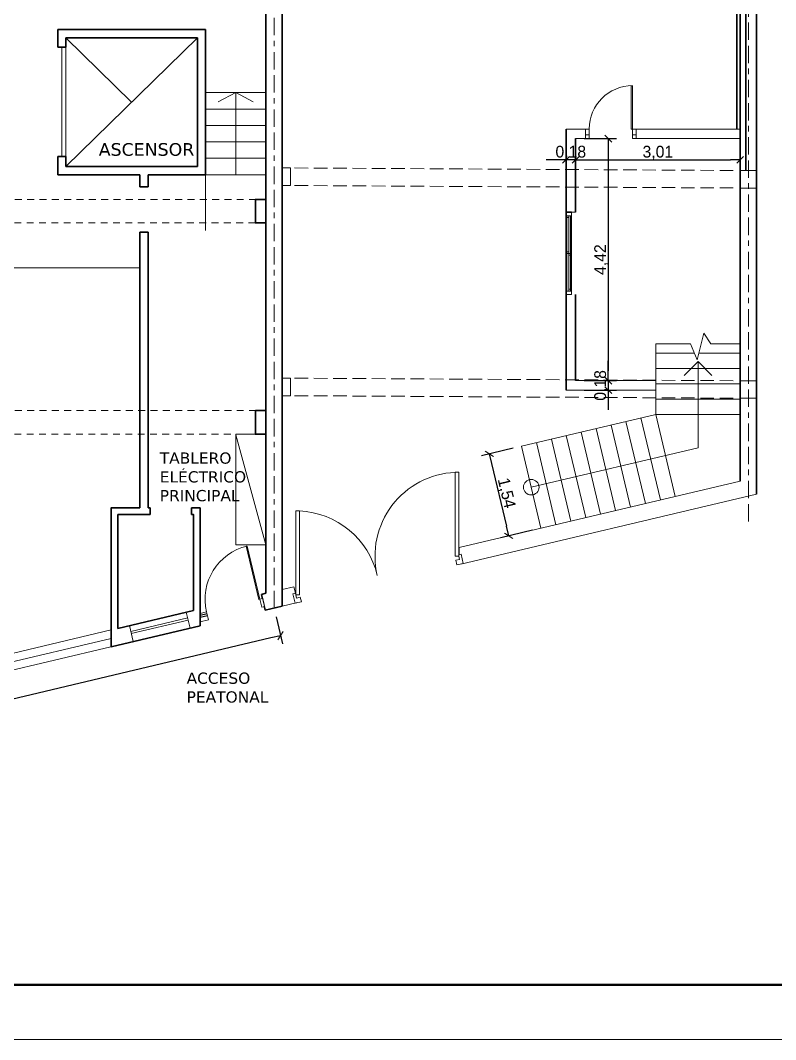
# Model space of a CAD drawing. Header units: metres. Extents: x -163 to 91, y -12 to 67.
# Drawn here: x -142.85 to -129.06, y -12.18 to 6.44 of the extents above; entities that cross this region are included whole.
import ezdxf

# ---------------------------------------------------------------- set-up
doc = ezdxf.new("R2010")
doc.units = ezdxf.units.M
doc.header["$LTSCALE"] = 0.508
doc.header["$PDMODE"] = 1
doc.header["$PDSIZE"] = -2
for name, pattern in [('STYLE_02', [0.694425, 0.48607, -0.208355]), ('STYLE_07', [1.875, 0.625, -0.20828, 0.625, -0.20836, 0.06943, -0.13893]), ('STYLE_13', [0.369094, 0.246063, -0.123031])]:
    doc.linetypes.add(name, pattern=pattern)
doc.layers.get('0').update_dxf_attribs({"lineweight": 18})
for name, color, linetype, lineweight in [('CARPINTERIA', 7, 'Continuous', 13), ('columnas HA', 7, 'Continuous', 35), ('Dimension', 7, 'Continuous', 5), ('Muros', 7, 'Continuous', 35), ('None', 7, 'Continuous', 5), ('ROTUL1', 7, 'Continuous', 20), ('Zócalo', 7, 'Continuous', 9)]:
    doc.layers.add(name, color=color, linetype=linetype, lineweight=lineweight)
doc.styles.add('HoratioDBol', font='')
doc.styles.add('Verdana', font='verdana.ttf')
doc.styles.get('HoratioDBol').set_extended_font_data('HoratioDBol')
doc.dimstyles.new('personal', dxfattribs={"dimtxt": 0.214974, "dimasz": 0.179989, "dimexe": 0.15, "dimexo": 0.159, "dimgap": 0.001, "dimtad": 1, "dimzin": 3, "dimtxsty": 'HoratioDBol', "dimblk": 'VW_SLASH', "dimcen": 0, "dimdle": 0.001, "dimazin": 0, "dimtfac": 0.8, "dimtix": 1, "dimtmove": 0, "dimatfit": 0, "dimldrblk": 'VW_CONCAVEFILLED', "dimfxl": 0, "dimfrac": 2, "dimtolj": 1, "dimtzin": 3, "dimarcsym": 0})

# ---------------------------------------------------------------- blocks, each defined once
blk = doc.blocks.new('VW_SLASH')
at = {"color": 0, "linetype": 'ByBlock', "lineweight": -2}
blk.add_line((0, 0), (-1, 0), dxfattribs=at)
at = {"layer": 'Zócalo', "color": 0}
blk.add_lwpolyline([(0.35, 0.35), (-0.35, -0.35)], dxfattribs=at)
blk = doc.blocks.new('*D251')
at = {"layer": 'Defpoints', "color": 0, "lineweight": 0, "transparency": 16777216}
for p in [(-138.217, -4.3), (-155.537, -8.4), (-155.419, -8.902)]:
    blk.add_point(p, dxfattribs=at)
at = {"layer": 'Dimension', "color": 0, "lineweight": -2, "transparency": 16777216}
for p, q in [((-138.181, -4.455), (-138.064, -4.948)), ((-138.274, -4.843), (-155.243, -8.86)), ((-155.501, -8.555), (-155.384, -9.048))]:
    blk.add_line(p, q, dxfattribs=at)
at = {"layer": 'Dimension', "color": 0, "lineweight": -2, "transparency": 16777216, "xscale": 0.179989013671875, "yscale": 0.179989013671875, "zscale": 0.179989013671875}
for p, rotation in [((-138.099, -4.802), 13.31793663359855), ((-155.419, -8.902), 193.3179366335985)]:
    blk.add_blockref('VW_SLASH', p, dxfattribs=dict(at, rotation=rotation))
at = {"layer": 'Dimension', "color": 0, "transparency": 16777216, "insert": (-146.804, -6.659), "char_height": 0.1538, "attachment_point": 5, "rotation": 13.3179, "style": 'Verdana'}
blk.add_mtext('\\A1;17,80', dxfattribs=at)
blk = doc.blocks.new('VW_CONCAVEFILLED')
at = {"linetype": 'ByBlock', "lineweight": 0}
blk.add_hatch(color=0, dxfattribs=at).paths.add_polyline_path([(-1.11, 0.3), (-1.08, 0.28), (-1.05, 0.26), (-1.01, 0.25), (-0.98, 0.23), (-0.95, 0.22), (-0.91, 0.2), (-0.88, 0.19), (-0.85, 0.17), (-0.81, 0.16), (-0.78, 0.15), (-0.75, 0.13), (-0.71, 0.12), (-0.68, 0.11), (-0.64, 0.1), (-0.61, 0.09), (-0.57, 0.08), (-0.54, 0.07), (-0.5, 0.06), (-0.47, 0.06), (-0.43, 0.05), (-0.4, 0.04), (-0.36, 0.04), (-0.33, 0.03), (-0.29, 0.02), (-0.26, 0.02), (-0.22, 0.01), (-0.18, 0.01), (-0.15, 0.01), (-0.11, 0.01), (-0.07, 0), (-0.04, 0), (0, 0), (-0.04, 0), (-0.07, 0), (-0.11, -0.01), (-0.15, -0.01), (-0.18, -0.01), (-0.22, -0.01), (-0.26, -0.02), (-0.29, -0.02), (-0.33, -0.03), (-0.36, -0.04), (-0.4, -0.04), (-0.43, -0.05), (-0.47, -0.06), (-0.5, -0.06), (-0.54, -0.07), (-0.57, -0.08), (-0.61, -0.09), (-0.64, -0.1), (-0.68, -0.11), (-0.71, -0.12), (-0.75, -0.13), (-0.78, -0.15), (-0.81, -0.16), (-0.85, -0.17), (-0.88, -0.19), (-0.91, -0.2), (-0.95, -0.22), (-0.98, -0.23), (-1.01, -0.25), (-1.05, -0.26), (-1.08, -0.28), (-1.11, -0.3), (-1.1, -0.28), (-1.08, -0.27), (-1.07, -0.25), (-1.06, -0.23), (-1.05, -0.22), (-1.04, -0.2), (-1.03, -0.18), (-1.02, -0.16), (-1.02, -0.14), (-1.01, -0.12), (-1.01, -0.1), (-1, -0.08), (-1, -0.06), (-1, -0.04), (-0.99, -0.02), (-0.99, 0), (-0.99, 0.02), (-1, 0.04), (-1, 0.06), (-1, 0.08), (-1.01, 0.1), (-1.01, 0.12), (-1.02, 0.14), (-1.02, 0.16), (-1.03, 0.18), (-1.04, 0.2), (-1.05, 0.22), (-1.06, 0.23), (-1.07, 0.25), (-1.08, 0.27), (-1.1, 0.28)])
at = {"layer": 'Zócalo', "color": 0}
blk.add_lwpolyline([(-1.11, 0.3), (-1.08, 0.28), (-1.05, 0.26), (-1.01, 0.25), (-0.98, 0.23), (-0.95, 0.22), (-0.91, 0.2), (-0.88, 0.19), (-0.85, 0.17), (-0.81, 0.16), (-0.78, 0.15), (-0.75, 0.13), (-0.71, 0.12), (-0.68, 0.11), (-0.64, 0.1), (-0.61, 0.09), (-0.57, 0.08), (-0.54, 0.07), (-0.5, 0.06), (-0.47, 0.06), (-0.43, 0.05), (-0.4, 0.04), (-0.36, 0.04), (-0.33, 0.03), (-0.29, 0.02), (-0.26, 0.02), (-0.22, 0.01), (-0.18, 0.01), (-0.15, 0.01), (-0.11, 0.01), (-0.07, 0), (-0.04, 0), (0, 0), (-0.04, 0), (-0.07, 0), (-0.11, -0.01), (-0.15, -0.01), (-0.18, -0.01), (-0.22, -0.01), (-0.26, -0.02), (-0.29, -0.02), (-0.33, -0.03), (-0.36, -0.04), (-0.4, -0.04), (-0.43, -0.05), (-0.47, -0.06), (-0.5, -0.06), (-0.54, -0.07), (-0.57, -0.08), (-0.61, -0.09), (-0.64, -0.1), (-0.68, -0.11), (-0.71, -0.12), (-0.75, -0.13), (-0.78, -0.15), (-0.81, -0.16), (-0.85, -0.17), (-0.88, -0.19), (-0.91, -0.2), (-0.95, -0.22), (-0.98, -0.23), (-1.01, -0.25), (-1.05, -0.26), (-1.08, -0.28), (-1.11, -0.3), (-1.1, -0.28), (-1.08, -0.27), (-1.07, -0.25), (-1.06, -0.23), (-1.05, -0.22), (-1.04, -0.2), (-1.03, -0.18), (-1.02, -0.16), (-1.02, -0.14), (-1.01, -0.12), (-1.01, -0.1), (-1, -0.08), (-1, -0.06), (-1, -0.04), (-0.99, -0.02), (-0.99, 0), (-0.99, 0.02), (-1, 0.04), (-1, 0.06), (-1, 0.08), (-1.01, 0.1), (-1.01, 0.12), (-1.02, 0.14), (-1.02, 0.16), (-1.03, 0.18), (-1.04, 0.2), (-1.05, 0.22), (-1.06, 0.23), (-1.07, 0.25), (-1.08, 0.27), (-1.1, 0.28)], close=True, dxfattribs=at)
blk = doc.blocks.new('p4 (0.70 (2D)')
at = {"layer": 'CARPINTERIA', "color": 0, "flags": 128}
for points in [[(0.28, 0.64), (0.3, 0.64), (0.3, 0.04), (0.28, 0.04)], [(-0.3, 0.04), (-0.3, -0.04), (-0.35, -0.04), (-0.35, 0.04)], [(0.3, 0.04), (0.3, -0.04), (0.35, -0.04), (0.35, 0.04)]]:
    blk.add_lwpolyline(points, close=True, dxfattribs=at)
at = {"layer": 'CARPINTERIA', "color": 0}
blk.add_arc((0.3, 0.041), 0.6, 90, 180, dxfattribs=at)
blk = doc.blocks.new('V 1.50')
at = {"layer": 'CARPINTERIA', "color": 0}
for p, q in [((-0.686, 0.029), (0.689, 0.029)), ((-0.685, 0.047), (0.689, 0.047)), ((-0.655, -0.004), (-0.655, 0.029)), ((-0.686, -0.004), (0.689, -0.004)), ((-0.686, -0.036), (0.689, -0.036)), ((-0.685, -0.053), (0.689, -0.053)), ((0.655, -0.003), (0.655, -0.036))]:
    blk.add_line(p, q, dxfattribs=at)
at = {"layer": 'CARPINTERIA', "color": 0, "flags": 128}
for points in [[(-0.686, 0.047), (-0.749, 0.047), (-0.749, -0.053), (-0.686, -0.053)], [(-0.031, 0.029), (0, 0.029), (0, -0.003), (-0.031, -0.003)], [(0.751, 0.047), (0.689, 0.047), (0.689, -0.053), (0.751, -0.053)], [(0, -0.003), (0.031, -0.003), (0.031, -0.036), (0, -0.036)]]:
    blk.add_lwpolyline(points, close=True, dxfattribs=at)
blk = doc.blocks.new('*D344')
at = {"layer": 'Defpoints', "color": 0, "lineweight": 0, "transparency": 16777216}
for p in [(-133.7, -1.34), (-133.933, -2.977), (-133.345, -2.838)]:
    blk.add_point(p, dxfattribs=at)
at = {"layer": 'Dimension', "color": 0, "lineweight": -2, "transparency": 16777216}
for p, q in [((-133.854, -1.376), (-134.433, -1.513)), ((-134.246, -1.654), (-133.974, -2.802)), ((-133.5, -2.875), (-134.079, -3.012))]:
    blk.add_line(p, q, dxfattribs=at)
at = {"layer": 'Dimension', "color": 0, "lineweight": -2, "transparency": 16777216, "xscale": 0.179989013671875, "yscale": 0.179989013671875, "zscale": 0.179989013671875}
for p, rotation in [((-134.287, -1.479), 103.3179366335984), ((-133.933, -2.977), 283.3179366335984)]:
    blk.add_blockref('VW_SLASH', p, dxfattribs=dict(at, rotation=rotation))
at = {"layer": 'Dimension', "color": 0, "lineweight": 5, "transparency": 16777216, "insert": (-133.985, -2.198), "char_height": 0.215, "attachment_point": 5, "rotation": 283.3179, "style": 'HoratioDBol'}
blk.add_mtext('\\A1;1,54', dxfattribs=at)
blk = doc.blocks.new('*D345')
at = {"layer": 'Defpoints', "color": 0, "lineweight": 0, "transparency": 16777216}
for p in [(-129.707, 3.892), (-132.712, 2.933), (-129.707, 2.933)]:
    blk.add_point(p, dxfattribs=at)
at = {"layer": 'Dimension', "color": 0, "lineweight": -2, "transparency": 16777216}
for p, q in [((-132.712, 3.092), (-132.712, 4.042)), ((-129.707, 3.092), (-129.707, 4.042)), ((-132.532, 3.892), (-129.887, 3.892))]:
    blk.add_line(p, q, dxfattribs=at)
at = {"layer": 'Dimension', "color": 0, "lineweight": -2, "transparency": 16777216, "xscale": 0.179989013671875, "yscale": 0.179989013671875, "zscale": 0.179989013671875, "rotation": 180}
blk.add_blockref('VW_SLASH', (-132.712, 3.892), dxfattribs=at)
at = {"layer": 'Dimension', "color": 0, "lineweight": -2, "transparency": 16777216, "xscale": 0.179989013671875, "yscale": 0.179989013671875, "zscale": 0.179989013671875}
blk.add_blockref('VW_SLASH', (-129.707, 3.892), dxfattribs=at)
at = {"layer": 'Dimension', "color": 0, "lineweight": 5, "transparency": 16777216, "insert": (-131.21, 4.021), "char_height": 0.215, "attachment_point": 5, "style": 'HoratioDBol'}
blk.add_mtext('\\A1;3,01', dxfattribs=at)
blk = doc.blocks.new('*D346')
at = {"layer": 'Defpoints', "color": 0, "lineweight": 0, "transparency": 16777216}
for p in [(-132.887, 4.279), (-132.712, 4.279), (-132.887, 3.892)]:
    blk.add_point(p, dxfattribs=at)
at = {"layer": 'Dimension', "color": 0, "lineweight": -2, "transparency": 16777216}
for p, q in [((-132.887, 4.12), (-132.887, 3.742)), ((-132.712, 4.12), (-132.712, 3.742)), ((-133.067, 3.892), (-133.247, 3.892)), ((-132.712, 3.892), (-132.887, 3.892)), ((-132.532, 3.892), (-132.352, 3.892))]:
    blk.add_line(p, q, dxfattribs=at)
at = {"layer": 'Dimension', "color": 0, "lineweight": -2, "transparency": 16777216, "xscale": 0.179989013671875, "yscale": 0.179989013671875, "zscale": 0.179989013671875}
blk.add_blockref('VW_SLASH', (-132.887, 3.892), dxfattribs=at)
at = {"layer": 'Dimension', "color": 0, "lineweight": -2, "transparency": 16777216, "xscale": 0.179989013671875, "yscale": 0.179989013671875, "zscale": 0.179989013671875, "rotation": 180}
blk.add_blockref('VW_SLASH', (-132.712, 3.892), dxfattribs=at)
at = {"layer": 'Dimension', "color": 0, "lineweight": 5, "transparency": 16777216, "insert": (-132.8, 4.021), "char_height": 0.215, "attachment_point": 5, "style": 'HoratioDBol'}
blk.add_mtext('\\A1;0,18', dxfattribs=at)
blk = doc.blocks.new('*D347')
at = {"layer": 'Defpoints', "color": 0, "lineweight": 0, "transparency": 16777216}
for p in [(-132.712, 4.279), (-132.712, -0.141), (-132.115, -0.141)]:
    blk.add_point(p, dxfattribs=at)
at = {"layer": 'Dimension', "color": 0, "lineweight": -2, "transparency": 16777216}
for p, q in [((-132.553, 4.279), (-131.965, 4.279)), ((-132.115, 4.099), (-132.115, 0.039)), ((-132.553, -0.141), (-131.965, -0.141))]:
    blk.add_line(p, q, dxfattribs=at)
at = {"layer": 'Dimension', "color": 0, "lineweight": -2, "transparency": 16777216, "xscale": 0.179989013671875, "yscale": 0.179989013671875, "zscale": 0.179989013671875}
for p, rotation in [((-132.115, 4.279), 90), ((-132.115, -0.141), 270)]:
    blk.add_blockref('VW_SLASH', p, dxfattribs=dict(at, rotation=rotation))
at = {"layer": 'Dimension', "color": 0, "lineweight": 5, "transparency": 16777216, "insert": (-132.244, 2.069), "char_height": 0.215, "attachment_point": 5, "rotation": 90, "style": 'HoratioDBol'}
blk.add_mtext('\\A1;4,42', dxfattribs=at)
blk = doc.blocks.new('*D348')
at = {"layer": 'Defpoints', "color": 0, "lineweight": 0, "transparency": 16777216}
for p in [(-132.712, -0.141), (-132.712, -0.316), (-132.115, -0.316)]:
    blk.add_point(p, dxfattribs=at)
at = {"layer": 'Dimension', "color": 0, "lineweight": -2, "transparency": 16777216}
for p, q in [((-132.115, 0.039), (-132.115, 0.219)), ((-132.553, -0.141), (-131.965, -0.141)), ((-132.115, -0.141), (-132.115, -0.316)), ((-132.553, -0.316), (-131.965, -0.316)), ((-132.115, -0.496), (-132.115, -0.676))]:
    blk.add_line(p, q, dxfattribs=at)
at = {"layer": 'Dimension', "color": 0, "lineweight": -2, "transparency": 16777216, "xscale": 0.179989013671875, "yscale": 0.179989013671875, "zscale": 0.179989013671875}
for p, rotation in [((-132.115, -0.141), 270), ((-132.115, -0.316), 90)]:
    blk.add_blockref('VW_SLASH', p, dxfattribs=dict(at, rotation=rotation))
at = {"layer": 'Dimension', "color": 0, "lineweight": 5, "transparency": 16777216, "insert": (-132.244, -0.229), "char_height": 0.215, "attachment_point": 5, "rotation": 90, "style": 'HoratioDBol'}
blk.add_mtext('\\A1;0,18', dxfattribs=at)

msp = doc.modelspace()

# ---------------------------------------------------------------- linework, layer by layer
at = {"color": 253, "linetype": 'STYLE_02', "lineweight": 5}
for p, q in [((-137.841, 3.743), (-129.767, 3.697)), ((-137.841, 3.423), (-129.767, 3.377)), ((-137.841, -0.097, -3), (-129.767, -0.143, -3)), ((-137.841, -0.417, -3), (-129.767, -0.463, -3))]:
    msp.add_line(p, q, dxfattribs=at)
at = {"color": 253, "lineweight": 5}
for p, q in [((-130.477, 0.208), (-130.73, -0.046)), ((-130.477, 0.081), (-130.477, 0.208)), ((-130.477, 0.208), (-130.224, -0.046)), ((-130.477, 0.081), (-130.477, -1.368))]:
    msp.add_line(p, q, dxfattribs=at)
msp.add_circle((-133.522, -2.089), 0.142, dxfattribs=at)
at = {"layer": 'columnas HA'}
for points in [[(-138.547, 3.17), (-138.557, 3.17), (-138.557, 2.738), (-138.367, 2.738), (-138.367, 3.17)], [(-138.557, -0.69), (-138.367, -0.69), (-138.367, -1.122), (-138.557, -1.122)]]:
    msp.add_lwpolyline(points, close=True, dxfattribs=at)
at = {"layer": 'Muros'}
for p, q in [((-129.407, 43.91), (-129.407, -2.214)), ((-138.067, -4.264), (-138.067, 39.61)), ((-138.067, -4.264), (-138.067, 39.61)), ((-129.767, 34.784), (-129.767, 4.454)), ((-129.707, 34.738), (-129.707, -1.977)), ((-138.367, 2.306), (-138.367, 16.317)), ((-138.367, 2.306), (-138.367, 16.317)), ((-129.607, 7.287), (-129.607, 3.697)), ((-142.167, 6.27), (-139.467, 6.27)), ((-142.167, 5.95), (-142.167, 6.27)), ((-142.167, 6.27), (-139.467, 6.27)), ((-142.167, 5.95), (-142.167, 6.27)), ((-139.467, 6.27), (-139.467, 3.62)), ((-139.467, 6.27), (-139.467, 3.62)), ((-142.017, 6.12), (-139.617, 6.12)), ((-142.017, 5.95), (-142.017, 6.12)), ((-142.017, 6.12), (-139.617, 6.12)), ((-142.017, 5.95), (-142.017, 6.12)), ((-139.617, 6.12), (-139.617, 3.77)), ((-139.617, 6.12), (-139.617, 3.77)), ((-142.017, 5.95), (-142.167, 5.95)), ((-142.017, 5.95), (-142.167, 5.95)), ((-132.887, 4.454), (-132.887, -0.316)), ((-132.712, 4.279), (-132.712, 2.933)), ((-142.017, 3.95), (-142.167, 3.95)), ((-142.167, 3.62), (-142.167, 3.95)), ((-142.017, 3.77), (-142.017, 3.95)), ((-139.617, 3.77), (-142.017, 3.77)), ((-140.667, 3.62), (-142.167, 3.62)), ((-140.667, 3.4), (-140.667, 3.62)), ((-139.467, 3.62), (-140.517, 3.62)), ((-140.517, 3.4), (-140.517, 3.62)), ((-140.517, 3.4), (-140.667, 3.4)), ((-132.884, 2.933), (-132.784, 2.933)), ((-140.517, 2.57), (-140.667, 2.57)), ((-140.667, -2.468), (-140.667, 2.57)), ((-140.517, -2.468), (-140.517, 2.57)), ((-138.367, -4.027), (-138.367, 2.42)), ((-132.712, 1.433), (-132.712, -0.141)), ((-141.072, -4.668), (-141.072, -2.588)), ((-140.479, -2.468), (-140.479, -2.588)), ((-139.724, -2.468), (-139.724, -2.588)), ((-138.446, -4.046), (-138.367, -4.027)), ((-138.377, -4.338), (-138.446, -4.046)), ((-138.377, -4.338), (-138.067, -4.264)), ((-141.072, -4.668), (-139.687, -4.34)), ((-141.192, -5.004), (-139.567, -4.62))]:
    msp.add_line(p, q, dxfattribs=at)
at = {"layer": 'Muros', "linetype": 'Continuous', "lineweight": 0}
for p, q in [((-132.887, 4.454), (-132.464, 4.454)), ((-131.672, 4.454), (-129.707, 4.454)), ((-132.712, 4.279), (-132.464, 4.279)), ((-131.672, 4.279), (-129.707, 4.279)), ((-132.712, 2.933), (-132.884, 2.933)), ((-131.247, -0.759), (-131.247, 0.528)), ((-131.247, 0.361), (-130.545, 0.361)), ((-130.463, 0.361), (-129.707, 0.361)), ((-131.247, 0.081), (-129.707, 0.081)), ((-132.712, -0.141), (-131.247, -0.141)), ((-132.887, -0.316), (-131.247, -0.316)), ((-131.247, -0.199), (-129.707, -0.199)), ((-131.247, -0.479), (-129.707, -0.479)), ((-131.792, -0.888), (-131.438, -2.387)), ((-131.52, -0.824), (-131.165, -2.322)), ((-131.247, -0.759), (-130.893, -2.258)), ((-131.247, -0.759), (-129.707, -0.759)), ((-132.61, -1.082), (-132.255, -2.58)), ((-132.337, -1.017), (-131.983, -2.516)), ((-132.065, -0.953), (-131.71, -2.451)), ((-133.427, -1.275), (-133.072, -2.774)), ((-133.155, -1.211), (-132.8, -2.709)), ((-132.882, -1.146), (-132.527, -2.645)), ((-133.7, -1.34), (-133.345, -2.838))]:
    msp.add_line(p, q, dxfattribs=at)
at = {"layer": 'Muros', "color": 253, "linetype": 'Continuous', "lineweight": 0}
for p, q in [((-130.493, 0.236), (-130.373, 0.725)), ((-130.373, 0.725), (-130.244, 0.528)), ((-131.247, 0.528), (-130.615, 0.528)), ((-130.615, 0.528), (-130.493, 0.236)), ((-130.244, 0.528), (-129.707, 0.528))]:
    msp.add_line(p, q, dxfattribs=at)
at = {"layer": 'Muros', "linetype": 'Continuous', "lineweight": 5}
for p, q in [((-131.247, -0.759), (-133.7, -1.34)), ((-129.707, -1.977), (-134.835, -3.191)), ((-129.407, -2.214), (-134.809, -3.493)), ((-137.856, -3.906), (-138.067, -3.956)), ((-137.787, -4.198), (-138.067, -4.264))]:
    msp.add_line(p, q, dxfattribs=at)
at = {"layer": 'Muros', "color": 253, "linetype": 'Continuous', "lineweight": 5}
msp.add_line((-130.477, -1.368), (-133.522, -2.089), dxfattribs=at)
at = {"layer": 'Muros', "linetype": 'Continuous', "lineweight": 0}
for points in [[(-138.067, 3.423), (-137.917, 3.423), (-137.917, 3.743), (-138.067, 3.743)], [(-129.407, 3.377), (-129.707, 3.377), (-129.707, 3.697), (-129.407, 3.697)]]:
    msp.add_lwpolyline(points, close=True, dxfattribs=at)
at = {"layer": 'Muros', "linetype": 'Continuous', "lineweight": 0, "elevation": -3}
for points in [[(-138.067, 3.423), (-137.917, 3.423), (-137.917, 3.743), (-138.067, 3.743)], [(-138.067, -0.417), (-137.917, -0.417), (-137.917, -0.097), (-138.067, -0.097)], [(-129.407, -0.463), (-129.707, -0.463), (-129.707, -0.143), (-129.407, -0.143)]]:
    msp.add_lwpolyline(points, close=True, dxfattribs=at)
at = {"layer": 'Muros', "flags": 128}
for points in [[(-140.667, -2.468), (-141.192, -2.468), (-141.192, -5.004)], [(-140.479, -2.588), (-141.072, -2.588)], [(-140.479, -2.468), (-140.517, -2.468)]]:
    msp.add_lwpolyline(points, dxfattribs=at)
at = {"layer": 'None', "linetype": 'STYLE_07', "lineweight": 5}
msp.add_line((-138.217, -4.3), (-138.217, 44.36), dxfattribs=at)
msp.add_line((-138.217, -4.3), (-138.217, 44.36), dxfattribs=at)
at = {"layer": 'None', "color": 7, "linetype": 'STYLE_07', "lineweight": 5}
msp.add_line((-129.557, -2.715), (-129.557, 43.76), dxfattribs=at)
at = {"layer": 'None', "linetype": 'Continuous', "lineweight": 5}
for p, q in [((-142.017, 3.77), (-139.617, 6.12)), ((-142.017, 6.12), (-140.817, 4.945)), ((-142.017, 3.77), (-139.617, 6.12)), ((-142.017, 6.12), (-140.817, 4.945)), ((-139.467, 5.12), (-138.367, 5.12)), ((-139.467, 5.12), (-138.367, 5.12)), ((-138.917, 5.12), (-139.237, 4.95)), ((-138.917, 5.12), (-139.237, 4.95)), ((-138.917, 3.62), (-138.917, 5.12)), ((-138.917, 5.12), (-138.597, 4.95)), ((-138.917, 3.62), (-138.917, 5.12)), ((-138.917, 5.12), (-138.597, 4.95)), ((-139.467, 4.82), (-138.367, 4.82)), ((-139.467, 4.82), (-138.367, 4.82)), ((-139.467, 4.52), (-138.367, 4.52)), ((-139.467, 4.52), (-138.367, 4.52)), ((-139.467, 4.22), (-138.367, 4.22)), ((-139.467, 3.92), (-138.367, 3.92)), ((-139.467, 3.62), (-138.367, 3.62)), ((-139.467, 3.62), (-139.467, 3.17)), ((-139.467, 3.17), (-139.467, 2.6)), ((-148.657, 1.918), (-140.667, 1.918)), ((-140.517, -2.23), (-140.517, -0.45)), ((-141.072, -4.668), (-140.645, -4.566)), ((-146.432, -5.936), (-141.192, -4.696)), ((-154.994, -8.271), (-141.196, -5.005)), ((-146.398, -6.082), (-141.192, -4.85))]:
    msp.add_line(p, q, dxfattribs=at)
at = {"layer": 'None', "linetype": 'STYLE_13', "lineweight": 5}
for p, q in [((-138.547, 3.17), (-155.387, 3.17)), ((-138.557, 2.738), (-155.387, 2.738)), ((-138.547, -0.69), (-155.387, -0.69)), ((-138.557, -1.122), (-155.387, -1.122))]:
    msp.add_line(p, q, dxfattribs=at)
at = {"layer": 'None'}
for p, q in [((-134.91, -3.347), (-134.91, -1.817)), ((-134.844, -1.817), (-134.91, -1.817)), ((-134.844, -3.347), (-134.844, -1.817)), ((-137.822, -4.052), (-137.822, -2.522)), ((-137.822, -2.522), (-137.755, -2.522)), ((-137.755, -4.052), (-137.755, -2.522)), ((-134.91, -3.347), (-134.844, -3.347)), ((-134.844, -3.323), (-134.803, -3.313)), ((-134.844, -3.347), (-134.829, -3.409)), ((-134.835, -3.191), (-134.835, -3.321)), ((-134.803, -3.313), (-134.765, -3.483)), ((-134.896, -3.423), (-134.829, -3.409)), ((-134.879, -3.509), (-134.896, -3.423)), ((-134.765, -3.483), (-134.879, -3.509)), ((-137.856, -3.906), (-137.828, -4.024)), ((-137.828, -4.024), (-137.875, -4.034)), ((-137.875, -4.034), (-137.832, -4.209)), ((-137.828, -4.024), (-137.807, -4.115)), ((-137.822, -4.052), (-137.755, -4.052)), ((-137.832, -4.209), (-137.718, -4.182)), ((-137.741, -4.097), (-137.807, -4.115)), ((-137.718, -4.182), (-137.741, -4.097))]:
    msp.add_line(p, q, dxfattribs=at)
at = {"layer": 'None', "linetype": 'Continuous', "lineweight": 50}
msp.add_line((-158.688, -11.18), (-60.573, -11.18), dxfattribs=at)
at = {"layer": 'None', "linetype": 'Continuous', "lineweight": 5}
msp.add_lwpolyline([(-142.092, 5.95), (-142.017, 5.95), (-142.017, 3.95), (-142.092, 3.95)], close=True, dxfattribs=at)
msp.add_lwpolyline([(-142.092, 5.95), (-142.017, 5.95), (-142.017, 3.95), (-142.092, 3.95)], close=True, dxfattribs=at)
at = {"layer": 'None', "color": 3, "linetype": 'Continuous', "lineweight": 0}
for points in [[(-132.53, 4.279), (-132.464, 4.279), (-132.464, 4.348), (-132.53, 4.348)], [(-131.672, 4.279), (-131.606, 4.279), (-131.606, 4.348), (-131.672, 4.348)]]:
    msp.add_lwpolyline(points, close=True, dxfattribs=at)
at = {"layer": 'None'}
for centre, start, end in [((-134.844, -3.347), 92.4893, 193.3179), ((-137.822, -4.052), 13.3179, 87.5084)]:
    msp.add_arc(centre, 1.53, start, end, dxfattribs=at)
at = {"layer": 'ROTUL1', "linetype": 'Continuous', "lineweight": 9}
msp.add_line((-159.628, -12.18), (-59.513, -12.18), dxfattribs=at)
at = {"layer": 'Zócalo', "linetype": 'Continuous', "lineweight": 0}
msp.add_line((-140.859, -4.617), (-140.79, -4.909), dxfattribs=at)

# ---------------------------------------------------------------- block references
at = {"layer": 'Muros', "color": 7, "xscale": -1, "rotation": 270}
msp.add_blockref('V 1.50', (-132.834, 2.181), dxfattribs=at)
at = {"layer": 'None', "color": 7, "xscale": 1.32, "yscale": 1.32, "zscale": 1.32}
msp.add_blockref('p4 (0.70 (2D)', (-132.068, 4.401), dxfattribs=at)

# ---------------------------------------------------------------- texts
at = {"layer": 'None', "attachment_point": 1, "line_spacing_factor": 1.003239, "style": 'Verdana'}
for s, insert, char_height in [('ASCENSOR', (-141.418, 4.197), 0.2307), ('TABLERO\\PELÉCTRICO\\PPRINCIPAL', (-140.304, -1.454), 0.2051), ('ACCESO \\PPEATONAL', (-139.814, -5.475), 0.2051)]:
    msp.add_mtext(s, dxfattribs=dict(at, insert=insert, char_height=char_height))

# ---------------------------------------------------------------- dimensions: what is measured, and where the dimension line sits
at = {"layer": 'Dimension', "lineweight": 5}
for base, p1, p2, picture, middle in [((-132.115, -0.141), (-132.712, 4.279), (-132.712, -0.141), '*D347', (-132.244, 2.069)), ((-132.1151886, -0.31620099), (-132.71242477, -0.14120099), (-132.71242477, -0.31620099), '*D348', (-132.24414929, -0.22870099))]:
    dim = msp.add_linear_dim(base=base, p1=p1, p2=p2, angle=90, dimstyle='personal', override={"dimpost": '<>'}, dxfattribs=at)
    dim.commit()
    dim.dimension.update_dxf_attribs({"geometry": picture, "text_midpoint": middle})
for base, p1, p2, picture, middle in [((-132.88742477, 3.89178784), (-132.71242477, 4.27879901), (-132.88742477, 4.27879901), '*D346', (-132.79992477, 4.020748529)), ((-129.70742477, 3.89178784), (-132.71242477, 2.93250408), (-129.70742477, 2.93250408), '*D345', (-131.20992477, 4.020748529))]:
    dim = msp.add_linear_dim(base=base, p1=p1, p2=p2, dimstyle='personal', override={"dimpost": '<>'}, dxfattribs=at)
    dim.commit()
    dim.dimension.update_dxf_attribs({"geometry": picture, "text_midpoint": middle})
dim = msp.add_aligned_dim(p1=(-133.7, -1.34), p2=(-133.345, -2.838), distance=-0.604, dimstyle='personal', override={"dimpost": '<>'}, dxfattribs=at)
dim.commit()
dim.dimension.update_dxf_attribs({"geometry": '*D344', "text_midpoint": (-133.985, -2.198)})

# ---------------------------------------------------------------- next in the draw order: wipeouts: each hides what was drawn before it
at = {"color": 0, "linetype": 'Continuous', "lineweight": 5}
msp.add_wipeout([(-139.464, -4.524), (-138.393, -4.27), (-138.428, -4.124), (-139.498, -4.378)], dxfattribs=at).dxf.layer = 'None'

# ---------------------------------------------------------------- next in the draw order: wipeouts: each hides what was drawn before it
at = {"color": 0, "linetype": 'Continuous', "lineweight": 20}
for points in [[(-138.442, -4.282), (-138.393, -4.27), (-138.428, -4.124), (-138.476, -4.136)], [(-139.415, -4.512), (-139.669, -4.572), (-139.704, -4.426), (-139.45, -4.366)]]:
    msp.add_wipeout(points, dxfattribs=at).dxf.layer = 'None'

# ---------------------------------------------------------------- next in the draw order: linework, layer by layer
at = {"layer": 'Muros', "flags": 128}
msp.add_lwpolyline([(-139.687, -4.34), (-139.687, -2.588), (-139.724, -2.588)], dxfattribs=at)
at = {"layer": 'None', "linetype": 'Continuous', "lineweight": 5}
msp.add_line((-139.567, -4.62), (-141.192, -5.004), dxfattribs=at)
at = {"layer": 'None', "color": 0, "linetype": 'Continuous', "lineweight": 20}
msp.add_lwpolyline([(-138.442, -4.282), (-138.393, -4.27), (-138.428, -4.124), (-138.476, -4.136)], close=True, dxfattribs=at)
for points in [[(-139.567, -4.394), (-139.45, -4.366), (-139.415, -4.512)], [(-139.415, -4.512), (-139.567, -4.548)]]:
    msp.add_lwpolyline(points, dxfattribs=at)
at = {"layer": 'Zócalo', "linetype": 'Continuous', "lineweight": 0}
for p, q in [((-139.819, -4.371), (-139.75, -4.663)), ((-140.833, -4.723), (-139.794, -4.477)), ((-140.824, -4.763), (-139.784, -4.517))]:
    msp.add_line(p, q, dxfattribs=at)

# ---------------------------------------------------------------- next in the draw order: wipeouts: each hides what was drawn before it
at = {"color": 0, "linetype": 'Continuous', "lineweight": 20}
msp.add_wipeout([(-138.707, -3.163), (-138.73, -3.169), (-138.754, -3.175), (-138.778, -3.182), (-138.801, -3.19), (-138.824, -3.198), (-138.847, -3.207), (-138.87, -3.216), (-138.892, -3.226), (-138.914, -3.237), (-138.936, -3.248), (-138.958, -3.259), (-138.979, -3.271), (-139, -3.284), (-139.021, -3.297), (-139.041, -3.311), (-139.062, -3.325), (-139.081, -3.339), (-139.101, -3.355), (-139.12, -3.37), (-139.138, -3.386), (-139.156, -3.403), (-139.174, -3.42), (-139.192, -3.437), (-139.208, -3.455), (-139.225, -3.473), (-139.241, -3.491), (-139.257, -3.51), (-139.272, -3.53), (-139.286, -3.549), (-139.301, -3.569), (-139.314, -3.59), (-139.327, -3.611), (-139.34, -3.632), (-139.352, -3.653), (-139.364, -3.675), (-139.375, -3.697), (-139.385, -3.719), (-139.395, -3.741), (-139.405, -3.764), (-139.413, -3.787), (-139.422, -3.81), (-139.429, -3.833), (-139.437, -3.857), (-139.443, -3.88), (-139.449, -3.904), (-139.454, -3.928), (-139.459, -3.952), (-139.464, -3.976), (-139.467, -4), (-139.47, -4.025), (-139.473, -4.049), (-139.474, -4.074), (-139.476, -4.098), (-139.476, -4.123), (-139.476, -4.147), (-139.476, -4.172), (-139.474, -4.196), (-139.473, -4.221), (-139.47, -4.245), (-139.467, -4.27), (-139.464, -4.294), (-139.46, -4.318), (-139.455, -4.342), (-139.449, -4.366), (-138.476, -4.136)], dxfattribs=at).dxf.layer = 'None'

# ---------------------------------------------------------------- next in the draw order: linework, layer by layer
at = {"color": 0, "linetype": 'Continuous', "lineweight": 25}
for p, q in [((-139.567, -4.428), (-139.441, -4.398)), ((-139.432, -4.439), (-139.567, -4.471))]:
    msp.add_line(p, q, dxfattribs=at)
at = {"layer": 'Muros', "flags": 128}
msp.add_lwpolyline([(-139.567, -4.62), (-139.567, -2.468), (-139.724, -2.468)], dxfattribs=at)
at = {"layer": 'None', "color": 0, "linetype": 'Continuous', "lineweight": 20}
msp.add_arc((-138.476, -4.136), 1, 103.3179, 193.3179, dxfattribs=at)

# ---------------------------------------------------------------- next in the draw order: dimensions: what is measured, and where the dimension line sits
at = {"layer": 'Dimension'}
dim = msp.add_aligned_dim(p1=(-138.217, -4.3), p2=(-155.537, -8.4), distance=0.516, dimstyle='personal', override={"dimtxt": 0.153789, "dimgap": 0.1, "dimpost": '<>', "dimtxsty": 'Verdana', "dimtmove": 2}, dxfattribs=at)
dim.commit()
dim.dimension.update_dxf_attribs({"geometry": '*D251', "text_midpoint": (-146.804, -6.659)})

# ---------------------------------------------------------------- next in the draw order: wipeouts: each hides what was drawn before it
at = {"color": 0, "linetype": 'Continuous', "lineweight": 20}
msp.add_wipeout([(-138.496, -4.14), (-138.476, -4.136), (-138.707, -3.163), (-138.726, -3.167)], dxfattribs=at).dxf.layer = 'None'

# ---------------------------------------------------------------- next in the draw order: linework, layer by layer
at = {"layer": 'None'}
for points in [[(-138.917, -1.122), (-138.367, -1.122), (-138.367, -3.14), (-138.917, -3.14)], [(-138.367, -3.14), (-138.917, -1.132), (-138.917, -3.14)]]:
    msp.add_lwpolyline(points, close=True, dxfattribs=at)
at = {"layer": 'None', "color": 0, "linetype": 'Continuous', "lineweight": 20}
msp.add_lwpolyline([(-138.496, -4.14), (-138.476, -4.136), (-138.707, -3.163), (-138.726, -3.167)], close=True, dxfattribs=at)

doc.saveas('drawing.dxf')
